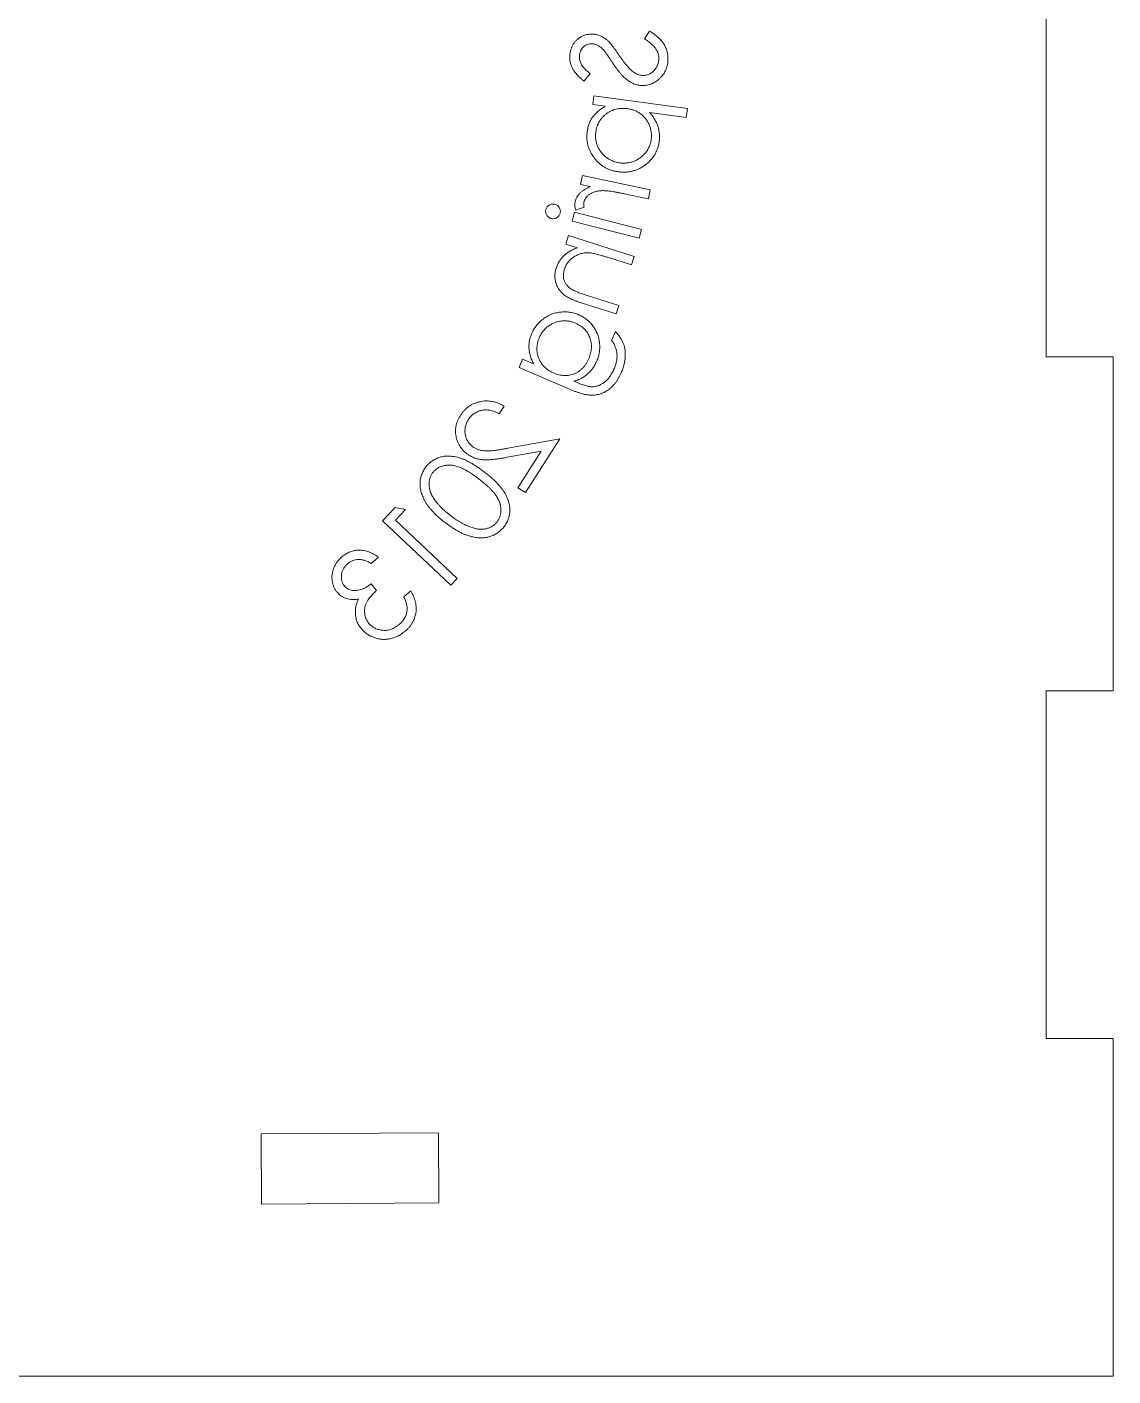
# Model space of a CAD drawing. Header units: inches. Extents: x 0 to 26.9, y 0 to 19.8.
# Drawn here: x 12.375 to 13.968, y 15.643 to 17.622 of the extents above; entities that cross this region are included whole.
import ezdxf

# ---------------------------------------------------------------- set-up
doc = ezdxf.new("R2010")
doc.units = ezdxf.units.IN
doc.header["$MEASUREMENT"] = 0

msp = doc.modelspace()

# ---------------------------------------------------------------- linework, layer by layer
at = {"color": 7, "linetype": 'Continuous', "lineweight": 15}
for p, q in [((13.8696, 17.1384), (13.8696, 17.6484)), ((13.9676, 17.1384), (13.8696, 17.1384)), ((13.9676, 16.6484), (13.9676, 17.1384)), ((13.1817, 17.1004), (13.1769, 17.1025)), ((13.8696, 16.6484), (13.9676, 16.6484)), ((13.8696, 16.1384), (13.8696, 16.6484)), ((13.9676, 16.1384), (13.8696, 16.1384)), ((13.9676, 15.6434), (13.9676, 16.1384)), ((12.978, 16.0001), (12.718, 15.9985)), ((12.718, 15.9985), (12.7186, 15.8955)), ((12.9786, 15.8972), (12.978, 16.0001)), ((12.7186, 15.8955), (12.9786, 15.8972)), ((13.9676, 15.6434), (10.7816, 15.6434))]:
    msp.add_line(p, q, dxfattribs=at)
at = {"color": 1, "linetype": 'Continuous', "lineweight": 15}
for p, q in [((13.2879, 17.616), (13.2803, 17.6047)), ((13.1914, 17.5428), (13.2005, 17.5536)), ((13.2062, 17.5212), (13.2044, 17.5084)), ((13.3434, 17.5023), (13.2062, 17.5212)), ((13.2044, 17.5084), (13.2229, 17.5058)), ((13.2876, 17.4969), (13.3416, 17.4894)), ((13.3416, 17.4894), (13.3434, 17.5023)), ((13.1893, 17.4041), (13.1866, 17.391)), ((13.2888, 17.3831), (13.1893, 17.4041)), ((13.1866, 17.391), (13.2011, 17.3879)), ((13.2524, 17.3771), (13.2861, 17.37)), ((13.2861, 17.37), (13.2888, 17.3831)), ((13.1796, 17.3536), (13.1918, 17.358)), ((13.1778, 17.3503), (13.1745, 17.3375)), ((13.1745, 17.3375), (13.2727, 17.3122)), ((13.276, 17.3249), (13.1778, 17.3503)), ((13.1687, 17.3162), (13.1648, 17.3037)), ((13.2653, 17.2856), (13.1687, 17.3162)), ((13.2727, 17.3122), (13.276, 17.3249)), ((13.1648, 17.3037), (13.1821, 17.2982)), ((13.226, 17.2843), (13.2614, 17.2731)), ((13.2614, 17.2731), (13.2653, 17.2856)), ((13.1889, 17.217), (13.2387, 17.2013)), ((13.2426, 17.2136), (13.1965, 17.2282)), ((13.2387, 17.2013), (13.2426, 17.2136)), ((13.2378, 17.1754), (13.2322, 17.1624)), ((13.1016, 17.1348), (13.0964, 17.1227)), ((13.0964, 17.1227), (13.1705, 17.0909)), ((13.1177, 17.1278), (13.1016, 17.1348)), ((13.0673, 17.0549), (13.0744, 17.066)), ((13.156, 17.0181), (13.0798, 17.0042)), ((13.1058, 16.9392), (13.156, 17.0181)), ((13.0791, 16.9909), (13.1287, 17)), ((13.1287, 17), (13.0946, 16.9463)), ((13.0946, 16.9463), (13.1058, 16.9392)), ((12.9145, 16.9175), (12.8959, 16.8978)), ((12.93, 16.9142), (12.9145, 16.9175)), ((12.9151, 16.8985), (12.93, 16.9142)), ((13.0055, 16.8131), (12.9151, 16.8985)), ((12.8959, 16.8978), (12.9961, 16.8032)), ((12.8794, 16.8353), (12.89, 16.8443)), ((12.8874, 16.7958), (12.8794, 16.8053)), ((12.9961, 16.8032), (13.0055, 16.8131)), ((12.9375, 16.7952), (12.9273, 16.7865))]:
    msp.add_line(p, q, dxfattribs=at)
for points, knots in [([(13.2046, 17.6116), (13.2032, 17.6116), (13.2003, 17.6116), (13.196, 17.611), (13.192, 17.6099), (13.1881, 17.6082), (13.1845, 17.606), (13.1812, 17.6033), (13.1783, 17.6002), (13.1758, 17.5967), (13.1737, 17.5928), (13.1722, 17.5887), (13.1711, 17.5844), (13.1709, 17.5814), (13.1708, 17.5799)], [0, 0, 0, 0, 0.084955, 0.166974, 0.248521, 0.330093, 0.411724, 0.492569, 0.574523, 0.658481, 0.743798, 0.827767, 0.912918, 1, 1, 1, 1]), ([(13.2252, 17.6033), (13.2244, 17.6039), (13.2229, 17.6051), (13.2205, 17.6067), (13.218, 17.6081), (13.2154, 17.6092), (13.2128, 17.6102), (13.2101, 17.6109), (13.2074, 17.6114), (13.2056, 17.6115), (13.2046, 17.6116)], [0, 0, 0, 0, 0.132158, 0.26052, 0.386391, 0.509959, 0.63198, 0.75425, 0.876661, 1, 1, 1, 1]), ([(13.3148, 17.5732), (13.3148, 17.5742), (13.3149, 17.5763), (13.3147, 17.5793), (13.3143, 17.5823), (13.3138, 17.5852), (13.313, 17.588), (13.312, 17.5908), (13.3108, 17.5936), (13.3093, 17.5962), (13.3076, 17.5988), (13.3056, 17.6014), (13.3034, 17.6039), (13.3008, 17.6065), (13.298, 17.6089), (13.2949, 17.6113), (13.2915, 17.6138), (13.2891, 17.6152), (13.2879, 17.616)], [0, 0, 0, 0, 0.05806, 0.114553, 0.170829, 0.225916, 0.281569, 0.336575, 0.392592, 0.449064, 0.506764, 0.567435, 0.630698, 0.697195, 0.767297, 0.841131, 0.918426, 1, 1, 1, 1]), ([(13.185, 17.5795), (13.1851, 17.5808), (13.1853, 17.5834), (13.1865, 17.587), (13.1882, 17.5902), (13.1906, 17.5929), (13.1934, 17.5951), (13.1965, 17.5966), (13.1998, 17.5974), (13.2022, 17.5974), (13.2034, 17.5974)], [0, 0, 0, 0, 0.138493, 0.268023, 0.392492, 0.516775, 0.63917, 0.757892, 0.875594, 1, 1, 1, 1]), ([(13.2034, 17.5974), (13.2041, 17.5974), (13.2056, 17.5973), (13.2078, 17.5968), (13.2099, 17.5961), (13.212, 17.5952), (13.2141, 17.5939), (13.2163, 17.5923), (13.2185, 17.5902), (13.22, 17.5887), (13.2207, 17.5879)], [0, 0, 0, 0, 0.109644, 0.217127, 0.326512, 0.437806, 0.557118, 0.689441, 0.836732, 1, 1, 1, 1]), ([(13.2429, 17.581), (13.2419, 17.5824), (13.2401, 17.5851), (13.2373, 17.5889), (13.2348, 17.5923), (13.2325, 17.5953), (13.2304, 17.5979), (13.2285, 17.6001), (13.2269, 17.6019), (13.2257, 17.6028), (13.2252, 17.6033)], [0, 0, 0, 0, 0.180643, 0.345969, 0.494017, 0.626203, 0.743285, 0.8447, 0.929875, 1, 1, 1, 1]), ([(13.2803, 17.6047), (13.2821, 17.6036), (13.2854, 17.6015), (13.2898, 17.598), (13.2936, 17.5944), (13.2966, 17.5908), (13.299, 17.587), (13.3006, 17.5831), (13.3015, 17.5792), (13.3015, 17.5765), (13.3015, 17.5752)], [0, 0, 0, 0, 0.1616335, 0.3094081, 0.4442924, 0.5679654, 0.6828842, 0.7912052, 0.8956476, 1, 1, 1, 1]), ([(13.1708, 17.5799), (13.1708, 17.5784), (13.1707, 17.5752), (13.1714, 17.5705), (13.1727, 17.5659), (13.1743, 17.5622), (13.1759, 17.5593), (13.1774, 17.5571), (13.1791, 17.5548), (13.1811, 17.5525), (13.1833, 17.5501), (13.1858, 17.5477), (13.1885, 17.5453), (13.1904, 17.5437), (13.1914, 17.5428)], [0, 0, 0, 0, 0.107913, 0.21402, 0.320604, 0.428288, 0.485163, 0.545411, 0.609773, 0.67897, 0.751842, 0.829512, 0.912536, 1, 1, 1, 1]), ([(13.2005, 17.5536), (13.1997, 17.5543), (13.1982, 17.5556), (13.196, 17.5575), (13.1941, 17.5593), (13.1924, 17.5611), (13.1909, 17.5628), (13.1896, 17.5644), (13.1885, 17.5659), (13.1874, 17.5679), (13.1863, 17.5703), (13.1854, 17.5733), (13.1849, 17.5764), (13.1849, 17.5784), (13.185, 17.5795)], [0, 0, 0, 0, 0.098216, 0.190417, 0.274736, 0.35373, 0.425061, 0.490759, 0.550365, 0.603651, 0.703006, 0.800821, 0.899447, 1, 1, 1, 1]), ([(13.2207, 17.5879), (13.221, 17.5876), (13.2216, 17.5868), (13.2226, 17.5856), (13.2238, 17.5838), (13.2252, 17.5817), (13.227, 17.5792), (13.2289, 17.5763), (13.2311, 17.5731), (13.2327, 17.5707), (13.2335, 17.5695)], [0, 0, 0, 0, 0.052283, 0.125499, 0.218936, 0.333355, 0.469692, 0.625422, 0.802138, 1, 1, 1, 1]), ([(13.2637, 17.5563), (13.2629, 17.557), (13.2613, 17.5583), (13.259, 17.5605), (13.2565, 17.5631), (13.254, 17.566), (13.2513, 17.5693), (13.2486, 17.5729), (13.2457, 17.5768), (13.2439, 17.5795), (13.2429, 17.581)], [0, 0, 0, 0, 0.090958, 0.191401, 0.301077, 0.420115, 0.550551, 0.690109, 0.839472, 1, 1, 1, 1]), ([(13.2759, 17.5362), (13.2771, 17.5362), (13.2795, 17.5361), (13.2831, 17.5365), (13.2866, 17.5372), (13.29, 17.5383), (13.2933, 17.5397), (13.2964, 17.5415), (13.2995, 17.5437), (13.3024, 17.5462), (13.3051, 17.5489), (13.3075, 17.5519), (13.3096, 17.555), (13.3113, 17.5583), (13.3127, 17.5618), (13.3138, 17.5654), (13.3145, 17.5693), (13.3147, 17.5719), (13.3148, 17.5732)], [0, 0, 0, 0, 0.061494, 0.122003, 0.1811996, 0.2403272, 0.3000867, 0.361157, 0.4238692, 0.488743, 0.5540026, 0.6176068, 0.6801803, 0.7425493, 0.8051656, 0.8682311, 0.9332881, 1, 1, 1, 1]), ([(13.3015, 17.5752), (13.3014, 17.574), (13.3012, 17.5718), (13.3005, 17.5685), (13.2993, 17.5654), (13.2977, 17.5624), (13.2958, 17.5596), (13.2937, 17.5572), (13.2913, 17.5552), (13.2886, 17.5535), (13.2858, 17.5523), (13.2829, 17.5514), (13.2799, 17.551), (13.2779, 17.551), (13.2769, 17.551)], [0, 0, 0, 0, 0.088568, 0.17636, 0.263512, 0.35176, 0.439395, 0.522932, 0.604402, 0.686059, 0.765724, 0.844485, 0.921674, 1, 1, 1, 1]), ([(13.2335, 17.5695), (13.2345, 17.568), (13.2364, 17.5651), (13.2394, 17.561), (13.2423, 17.5573), (13.2451, 17.5539), (13.2478, 17.5509), (13.2505, 17.5482), (13.253, 17.5459), (13.2563, 17.5433), (13.2605, 17.5407), (13.2656, 17.5383), (13.2707, 17.5367), (13.2742, 17.5364), (13.2759, 17.5362)], [0, 0, 0, 0, 0.096257, 0.186053, 0.27049, 0.348979, 0.421615, 0.488948, 0.55111, 0.608052, 0.713281, 0.812806, 0.907229, 1, 1, 1, 1]), ([(13.2769, 17.551), (13.2758, 17.5511), (13.2735, 17.5514), (13.2701, 17.5525), (13.2668, 17.5541), (13.2647, 17.5556), (13.2637, 17.5563)], [0, 0, 0, 0, 0.236034, 0.478558, 0.730179, 1, 1, 1, 1]), ([(13.2229, 17.5058), (13.2211, 17.5047), (13.2174, 17.5026), (13.2125, 17.499), (13.2083, 17.4949), (13.2046, 17.4904), (13.2015, 17.4856), (13.1992, 17.4803), (13.1973, 17.4747), (13.1967, 17.4708), (13.1964, 17.4688)], [0, 0, 0, 0, 0.135188, 0.263602, 0.387402, 0.508433, 0.628078, 0.748959, 0.871978, 1, 1, 1, 1]), ([(13.209, 17.4681), (13.2092, 17.4695), (13.2096, 17.4722), (13.2108, 17.4761), (13.2122, 17.4798), (13.214, 17.4832), (13.2161, 17.4865), (13.2186, 17.4895), (13.2214, 17.4923), (13.2245, 17.4948), (13.2279, 17.4971), (13.2315, 17.499), (13.2351, 17.5005), (13.2389, 17.5017), (13.2429, 17.5024), (13.2469, 17.5027), (13.2511, 17.5027), (13.2539, 17.5024), (13.2553, 17.5023)], [0, 0, 0, 0, 0.064712, 0.127427, 0.188718, 0.248869, 0.309189, 0.369769, 0.430933, 0.49445, 0.557814, 0.620394, 0.681577, 0.742954, 0.80481, 0.868155, 0.932766, 1, 1, 1, 1]), ([(13.2553, 17.5023), (13.2572, 17.502), (13.2608, 17.5013), (13.266, 17.4996), (13.2709, 17.4973), (13.2753, 17.4944), (13.2792, 17.491), (13.2826, 17.487), (13.2855, 17.4825), (13.2878, 17.4777), (13.2894, 17.4725), (13.2905, 17.4673), (13.2908, 17.462), (13.2904, 17.4585), (13.2903, 17.4567)], [0, 0, 0, 0, 0.088267, 0.172901, 0.255661, 0.338058, 0.419676, 0.50055, 0.58244, 0.666844, 0.751786, 0.834737, 0.917265, 1, 1, 1, 1]), ([(13.3019, 17.4539), (13.3021, 17.4559), (13.3025, 17.4598), (13.3023, 17.4656), (13.3015, 17.4712), (13.3, 17.4767), (13.2979, 17.482), (13.2951, 17.4872), (13.2917, 17.4922), (13.289, 17.4953), (13.2876, 17.4969)], [0, 0, 0, 0, 0.127134, 0.249856, 0.370854, 0.491519, 0.613286, 0.736954, 0.866089, 1, 1, 1, 1]), ([(13.1964, 17.4688), (13.1962, 17.4671), (13.1958, 17.4636), (13.1958, 17.4584), (13.1964, 17.4534), (13.1974, 17.4484), (13.199, 17.4436), (13.201, 17.4389), (13.2036, 17.4344), (13.2067, 17.43), (13.2101, 17.4259), (13.2138, 17.4222), (13.2178, 17.419), (13.2221, 17.4162), (13.2266, 17.4139), (13.2314, 17.412), (13.2365, 17.4106), (13.2399, 17.41), (13.2417, 17.4097)], [0, 0, 0, 0, 0.06407, 0.12643, 0.187461, 0.247992, 0.308823, 0.370152, 0.433084, 0.497743, 0.562738, 0.626, 0.687669, 0.748814, 0.810068, 0.872057, 0.935057, 1, 1, 1, 1]), ([(13.244, 17.4227), (13.2423, 17.423), (13.2387, 17.4236), (13.2337, 17.4254), (13.2289, 17.4278), (13.2244, 17.4308), (13.2202, 17.4343), (13.2167, 17.4383), (13.2137, 17.4427), (13.2114, 17.4474), (13.2098, 17.4524), (13.2088, 17.4576), (13.2084, 17.4628), (13.2088, 17.4664), (13.209, 17.4681)], [0, 0, 0, 0, 0.083782, 0.167047, 0.250855, 0.33643, 0.421857, 0.504608, 0.586933, 0.669739, 0.752357, 0.833681, 0.916108, 1, 1, 1, 1]), ([(13.2417, 17.4097), (13.2435, 17.4095), (13.2471, 17.4091), (13.2525, 17.4091), (13.2577, 17.4096), (13.2627, 17.4106), (13.2676, 17.4121), (13.2724, 17.4141), (13.277, 17.4166), (13.2815, 17.4196), (13.2856, 17.4229), (13.2893, 17.4265), (13.2926, 17.4305), (13.2954, 17.4346), (13.2977, 17.4391), (13.2996, 17.4438), (13.3011, 17.4487), (13.3016, 17.4522), (13.3019, 17.4539)], [0, 0, 0, 0, 0.066211, 0.129971, 0.192661, 0.254325, 0.315891, 0.377848, 0.441057, 0.505638, 0.569985, 0.632503, 0.693631, 0.753835, 0.813984, 0.874488, 0.936289, 1, 1, 1, 1]), ([(13.2903, 17.4567), (13.29, 17.455), (13.2894, 17.4516), (13.2876, 17.4468), (13.2852, 17.4421), (13.2822, 17.4378), (13.2787, 17.4339), (13.2746, 17.4304), (13.27, 17.4275), (13.2651, 17.4252), (13.2599, 17.4235), (13.2546, 17.4225), (13.2493, 17.4222), (13.2458, 17.4225), (13.244, 17.4227)], [0, 0, 0, 0, 0.0813258, 0.1621896, 0.2427655, 0.3259132, 0.4097316, 0.4925197, 0.5766866, 0.6631317, 0.7497682, 0.8337806, 0.9167867, 1, 1, 1, 1]), ([(13.2011, 17.3879), (13.1996, 17.3873), (13.1966, 17.386), (13.1924, 17.3836), (13.1888, 17.3811), (13.1857, 17.3784), (13.1831, 17.3755), (13.181, 17.3724), (13.1795, 17.3692), (13.1789, 17.3668), (13.1786, 17.3657)], [0, 0, 0, 0, 0.154605, 0.297954, 0.431205, 0.554689, 0.671336, 0.783256, 0.892009, 1, 1, 1, 1]), ([(13.1914, 17.3651), (13.1917, 17.3662), (13.1923, 17.3683), (13.194, 17.3713), (13.1964, 17.374), (13.1988, 17.3761), (13.201, 17.3776), (13.2029, 17.3786), (13.2049, 17.3795), (13.2071, 17.3802), (13.2095, 17.3809), (13.212, 17.3814), (13.2147, 17.3818), (13.2166, 17.3819), (13.2175, 17.382)], [0, 0, 0, 0, 0.097426, 0.19807, 0.304232, 0.420582, 0.482398, 0.546187, 0.61244, 0.682767, 0.755213, 0.832442, 0.914716, 1, 1, 1, 1]), ([(13.2175, 17.382), (13.2184, 17.382), (13.2202, 17.3821), (13.2233, 17.3819), (13.2269, 17.3816), (13.231, 17.3811), (13.2356, 17.3803), (13.2407, 17.3794), (13.2464, 17.3784), (13.2504, 17.3775), (13.2524, 17.3771)], [0, 0, 0, 0, 0.0716554, 0.1579911, 0.2595467, 0.3769718, 0.5088919, 0.6570867, 0.8208369, 1, 1, 1, 1]), ([(13.1358, 17.3543), (13.1356, 17.3536), (13.1353, 17.3523), (13.1354, 17.3501), (13.136, 17.3481), (13.1369, 17.3462), (13.1381, 17.3444), (13.1397, 17.343), (13.1415, 17.3418), (13.1429, 17.3414), (13.1436, 17.3412)], [0, 0, 0, 0, 0.127047, 0.249514, 0.370416, 0.498263, 0.627017, 0.74971, 0.871874, 1, 1, 1, 1]), ([(13.1489, 17.362), (13.1482, 17.3622), (13.1468, 17.3625), (13.1447, 17.3624), (13.1426, 17.3619), (13.1407, 17.361), (13.139, 17.3597), (13.1375, 17.3582), (13.1364, 17.3564), (13.136, 17.355), (13.1358, 17.3543)], [0, 0, 0, 0, 0.127416, 0.251648, 0.374112, 0.502329, 0.630744, 0.752215, 0.874733, 1, 1, 1, 1]), ([(13.1566, 17.349), (13.1568, 17.3497), (13.1571, 17.3511), (13.1569, 17.3532), (13.1564, 17.3552), (13.1555, 17.3572), (13.1542, 17.3589), (13.1527, 17.3603), (13.1509, 17.3614), (13.1496, 17.3618), (13.1489, 17.362)], [0, 0, 0, 0, 0.126678, 0.248872, 0.37322, 0.502259, 0.630017, 0.752266, 0.87393, 1, 1, 1, 1]), ([(13.1786, 17.3657), (13.1784, 17.3648), (13.1781, 17.3629), (13.1782, 17.3599), (13.1787, 17.3568), (13.1792, 17.3547), (13.1796, 17.3536)], [0, 0, 0, 0, 0.226419, 0.464846, 0.723555, 1, 1, 1, 1]), ([(13.1918, 17.358), (13.1916, 17.3587), (13.1914, 17.36), (13.1912, 17.3619), (13.1912, 17.3636), (13.1914, 17.3646), (13.1914, 17.3651)], [0, 0, 0, 0, 0.294774, 0.55699, 0.791599, 1, 1, 1, 1]), ([(13.1436, 17.3412), (13.1443, 17.341), (13.1456, 17.3408), (13.1477, 17.3409), (13.1498, 17.3414), (13.1517, 17.3424), (13.1535, 17.3436), (13.1549, 17.3451), (13.156, 17.347), (13.1564, 17.3483), (13.1566, 17.349)], [0, 0, 0, 0, 0.126249, 0.24803, 0.370753, 0.498383, 0.626433, 0.749851, 0.872737, 1, 1, 1, 1]), ([(13.1821, 17.2982), (13.1801, 17.2975), (13.1763, 17.296), (13.1709, 17.2933), (13.1662, 17.2901), (13.1619, 17.2865), (13.1583, 17.2825), (13.1552, 17.2782), (13.1526, 17.2734), (13.1514, 17.27), (13.1508, 17.2682)], [0, 0, 0, 0, 0.140405, 0.273358, 0.400254, 0.521844, 0.641111, 0.758779, 0.877969, 1, 1, 1, 1]), ([(13.1631, 17.2671), (13.1634, 17.268), (13.164, 17.2699), (13.1652, 17.2725), (13.1666, 17.2749), (13.1683, 17.2773), (13.1701, 17.2794), (13.1722, 17.2814), (13.1744, 17.2833), (13.1769, 17.285), (13.1795, 17.2865), (13.1821, 17.2878), (13.1849, 17.2889), (13.1876, 17.2898), (13.1904, 17.2904), (13.1933, 17.2908), (13.1962, 17.291), (13.1982, 17.2909), (13.1991, 17.2909)], [0, 0, 0, 0, 0.062838, 0.124371, 0.185795, 0.246391, 0.307278, 0.368917, 0.432328, 0.496788, 0.561393, 0.625212, 0.687825, 0.75009, 0.811912, 0.8737, 0.936234, 1, 1, 1, 1]), ([(13.1991, 17.2909), (13.1998, 17.2908), (13.2014, 17.2907), (13.2038, 17.2902), (13.2067, 17.2897), (13.2099, 17.289), (13.2134, 17.2881), (13.2173, 17.2869), (13.2215, 17.2858), (13.2245, 17.2848), (13.226, 17.2843)], [0, 0, 0, 0, 0.076775, 0.167281, 0.27122, 0.389308, 0.520553, 0.666187, 0.826312, 1, 1, 1, 1]), ([(13.1508, 17.2682), (13.1503, 17.2665), (13.1493, 17.263), (13.1488, 17.2576), (13.1491, 17.2524), (13.1501, 17.2473), (13.1519, 17.2424), (13.1543, 17.2379), (13.1574, 17.2338), (13.1605, 17.2307), (13.1634, 17.2284), (13.166, 17.2267), (13.1689, 17.225), (13.1722, 17.2233), (13.1759, 17.2217), (13.1799, 17.2201), (13.1843, 17.2185), (13.1873, 17.2175), (13.1889, 17.217)], [0, 0, 0, 0, 0.076034, 0.149081, 0.220499, 0.292162, 0.363534, 0.433108, 0.503305, 0.574919, 0.613311, 0.655824, 0.701926, 0.752904, 0.807751, 0.867391, 0.931455, 1, 1, 1, 1]), ([(13.1747, 17.2367), (13.1739, 17.2371), (13.1725, 17.238), (13.1706, 17.2394), (13.1688, 17.2409), (13.1673, 17.2425), (13.1658, 17.2442), (13.1647, 17.2459), (13.1636, 17.2477), (13.1626, 17.2502), (13.1616, 17.2536), (13.1613, 17.2579), (13.1618, 17.2625), (13.1626, 17.2655), (13.1631, 17.2671)], [0, 0, 0, 0, 0.070515, 0.138657, 0.203208, 0.265318, 0.326155, 0.384959, 0.443138, 0.500498, 0.615376, 0.734717, 0.861271, 1, 1, 1, 1]), ([(13.1965, 17.2282), (13.1951, 17.2286), (13.1926, 17.2295), (13.189, 17.2307), (13.1857, 17.2318), (13.1828, 17.2329), (13.1802, 17.2339), (13.178, 17.2349), (13.1762, 17.2358), (13.1751, 17.2364), (13.1747, 17.2367)], [0, 0, 0, 0, 0.178793, 0.342015, 0.490029, 0.622561, 0.73996, 0.842042, 0.927817, 1, 1, 1, 1]), ([(13.1838, 17.2), (13.1827, 17.2004), (13.1806, 17.2013), (13.1773, 17.2024), (13.174, 17.2031), (13.1706, 17.2038), (13.1672, 17.2042), (13.1638, 17.2043), (13.1604, 17.2042), (13.157, 17.2039), (13.1535, 17.2034), (13.1502, 17.2027), (13.1469, 17.2018), (13.1437, 17.2006), (13.1406, 17.1992), (13.1375, 17.1976), (13.1346, 17.1958), (13.1317, 17.1938), (13.129, 17.1916), (13.1264, 17.1893), (13.124, 17.1868), (13.1218, 17.1842), (13.1198, 17.1815), (13.118, 17.1787), (13.1164, 17.1757), (13.1154, 17.1737), (13.115, 17.1726)], [0, 0, 0, 0, 0.042217, 0.083998, 0.125541, 0.166648, 0.207881, 0.249441, 0.291049, 0.333319, 0.375519, 0.417387, 0.458692, 0.500052, 0.541684, 0.583243, 0.62546, 0.668249, 0.711056, 0.753044, 0.794732, 0.835932, 0.876841, 0.917645, 0.958531, 1, 1, 1, 1]), ([(13.2105, 17.1321), (13.2109, 17.1331), (13.2118, 17.1353), (13.2128, 17.1385), (13.2137, 17.1418), (13.2142, 17.1452), (13.2146, 17.1486), (13.2148, 17.152), (13.2147, 17.1554), (13.2145, 17.1589), (13.214, 17.1623), (13.2133, 17.1657), (13.2124, 17.1689), (13.2113, 17.1721), (13.21, 17.1752), (13.2085, 17.1781), (13.2067, 17.181), (13.2048, 17.1837), (13.2027, 17.1863), (13.2004, 17.1887), (13.198, 17.1911), (13.1955, 17.1932), (13.1928, 17.1952), (13.1899, 17.1969), (13.1869, 17.1986), (13.1848, 17.1995), (13.1838, 17.2)], [0, 0, 0, 0, 0.0427, 0.084663, 0.126499, 0.168277, 0.209982, 0.252028, 0.294341, 0.337573, 0.380452, 0.422575, 0.464052, 0.504953, 0.545899, 0.586629, 0.627598, 0.668811, 0.710049, 0.751148, 0.791956, 0.832653, 0.873756, 0.915195, 0.9573, 1, 1, 1, 1]), ([(13.1258, 17.1661), (13.1266, 17.1678), (13.1282, 17.171), (13.1312, 17.1755), (13.1348, 17.1795), (13.1388, 17.183), (13.1432, 17.186), (13.148, 17.1883), (13.153, 17.1899), (13.1583, 17.1909), (13.1636, 17.1911), (13.169, 17.1907), (13.1742, 17.1896), (13.1775, 17.1883), (13.1792, 17.1877)], [0, 0, 0, 0, 0.085088, 0.168137, 0.2512, 0.33534, 0.41933, 0.501272, 0.583237, 0.666702, 0.750453, 0.832874, 0.915741, 1, 1, 1, 1]), ([(13.1792, 17.1877), (13.1804, 17.1871), (13.1828, 17.186), (13.1862, 17.184), (13.1893, 17.1817), (13.1921, 17.1792), (13.1946, 17.1764), (13.1967, 17.1733), (13.1986, 17.1701), (13.2002, 17.1666), (13.2013, 17.1629), (13.2022, 17.1592), (13.2026, 17.1554), (13.2026, 17.1515), (13.2022, 17.1476), (13.2015, 17.1437), (13.2003, 17.1397), (13.1993, 17.137), (13.1987, 17.1357)], [0, 0, 0, 0, 0.065376, 0.128523, 0.189745, 0.249756, 0.309186, 0.368746, 0.428958, 0.490656, 0.552523, 0.613573, 0.674662, 0.736131, 0.798978, 0.863448, 0.930204, 1, 1, 1, 1]), ([(13.2463, 17.1149), (13.247, 17.1169), (13.2486, 17.1207), (13.2503, 17.1266), (13.2515, 17.1323), (13.2522, 17.1378), (13.2523, 17.1431), (13.252, 17.1481), (13.2511, 17.1529), (13.2498, 17.1574), (13.2478, 17.1617), (13.2451, 17.1662), (13.2418, 17.1708), (13.2392, 17.1738), (13.2378, 17.1754)], [0, 0, 0, 0, 0.09741, 0.190035, 0.279066, 0.364611, 0.44624, 0.522853, 0.596155, 0.666126, 0.737808, 0.817203, 0.904276, 1, 1, 1, 1]), ([(13.115, 17.1726), (13.1143, 17.1709), (13.1129, 17.1675), (13.1116, 17.1621), (13.1109, 17.1567), (13.1108, 17.1513), (13.1114, 17.1457), (13.1128, 17.1399), (13.1149, 17.1338), (13.1168, 17.1299), (13.1177, 17.1278)], [0, 0, 0, 0, 0.120606, 0.237922, 0.354071, 0.470011, 0.590363, 0.717098, 0.85347, 1, 1, 1, 1]), ([(13.147, 17.1146), (13.1454, 17.1153), (13.1421, 17.1169), (13.1376, 17.1199), (13.1336, 17.1233), (13.1302, 17.1272), (13.1274, 17.1314), (13.1251, 17.1359), (13.1236, 17.1408), (13.1227, 17.1459), (13.1225, 17.1511), (13.1229, 17.1562), (13.124, 17.1613), (13.1252, 17.1645), (13.1258, 17.1661)], [0, 0, 0, 0, 0.089228, 0.175286, 0.258643, 0.341187, 0.422625, 0.50313, 0.584451, 0.667967, 0.751616, 0.833892, 0.916302, 1, 1, 1, 1]), ([(13.2322, 17.1624), (13.2333, 17.1609), (13.2354, 17.1579), (13.2377, 17.153), (13.2393, 17.148), (13.24, 17.1437), (13.2401, 17.1403), (13.2401, 17.1376), (13.2398, 17.1348), (13.2394, 17.132), (13.2387, 17.1292), (13.2378, 17.1262), (13.2368, 17.1232), (13.236, 17.1212), (13.2356, 17.1202)], [0, 0, 0, 0, 0.12565, 0.245714, 0.361859, 0.476596, 0.534878, 0.594778, 0.656612, 0.72055, 0.786059, 0.854778, 0.925852, 1, 1, 1, 1]), ([(13.1987, 17.1357), (13.1981, 17.1344), (13.1969, 17.1318), (13.1948, 17.1281), (13.1925, 17.1248), (13.1899, 17.1219), (13.1871, 17.1192), (13.1841, 17.1169), (13.1809, 17.115), (13.1774, 17.1134), (13.1739, 17.1121), (13.1702, 17.1113), (13.1665, 17.1108), (13.1627, 17.1108), (13.1588, 17.1111), (13.1549, 17.1119), (13.151, 17.113), (13.1484, 17.114), (13.147, 17.1146)], [0, 0, 0, 0, 0.069619, 0.13643, 0.200394, 0.262156, 0.322734, 0.382795, 0.44255, 0.503211, 0.563337, 0.622962, 0.682314, 0.742582, 0.803534, 0.866146, 0.93187, 1, 1, 1, 1]), ([(13.1769, 17.1025), (13.1787, 17.103), (13.1824, 17.1042), (13.1877, 17.1066), (13.1926, 17.1097), (13.1971, 17.1133), (13.2012, 17.1174), (13.2049, 17.1218), (13.208, 17.1268), (13.2097, 17.1303), (13.2105, 17.1321)], [0, 0, 0, 0, 0.125801, 0.250153, 0.373664, 0.498702, 0.623857, 0.748235, 0.872943, 1, 1, 1, 1]), ([(13.2356, 17.1202), (13.2347, 17.1183), (13.2329, 17.1145), (13.2297, 17.1095), (13.2262, 17.1051), (13.2223, 17.1015), (13.2182, 17.0986), (13.214, 17.0964), (13.2098, 17.095), (13.2062, 17.0945), (13.2032, 17.0944), (13.2008, 17.0946), (13.1981, 17.095), (13.1952, 17.0956), (13.1921, 17.0965), (13.1888, 17.0976), (13.1853, 17.0989), (13.1829, 17.0999), (13.1817, 17.1004)], [0, 0, 0, 0, 0.096422, 0.18618, 0.270085, 0.350022, 0.42538, 0.495599, 0.562268, 0.626352, 0.659955, 0.696808, 0.737444, 0.781782, 0.829758, 0.882285, 0.938881, 1, 1, 1, 1]), ([(13.2006, 17.0821), (13.2018, 17.082), (13.2042, 17.082), (13.2078, 17.0822), (13.2113, 17.0828), (13.2147, 17.0836), (13.218, 17.0847), (13.2212, 17.0862), (13.2244, 17.0879), (13.2274, 17.0899), (13.2303, 17.0922), (13.233, 17.0947), (13.2356, 17.0975), (13.2381, 17.1005), (13.2404, 17.1038), (13.2425, 17.1073), (13.2445, 17.111), (13.2457, 17.1136), (13.2463, 17.1149)], [0, 0, 0, 0, 0.061006, 0.120349, 0.179033, 0.237203, 0.295119, 0.353027, 0.412353, 0.472856, 0.534136, 0.596092, 0.659067, 0.723384, 0.78935, 0.857248, 0.927483, 1, 1, 1, 1]), ([(13.1705, 17.0909), (13.1721, 17.0903), (13.1751, 17.089), (13.1796, 17.0872), (13.1838, 17.0858), (13.1877, 17.0845), (13.1913, 17.0835), (13.1947, 17.0828), (13.1977, 17.0823), (13.1997, 17.0821), (13.2006, 17.0821)], [0, 0, 0, 0, 0.163059, 0.315042, 0.456811, 0.586174, 0.704811, 0.81386, 0.911937, 1, 1, 1, 1]), ([(13.0744, 17.066), (13.073, 17.0668), (13.0701, 17.0685), (13.0657, 17.0704), (13.0613, 17.0719), (13.0568, 17.073), (13.0523, 17.0735), (13.0478, 17.0737), (13.0433, 17.0734), (13.0388, 17.0726), (13.0344, 17.0714), (13.0303, 17.0698), (13.0263, 17.0679), (13.0227, 17.0655), (13.0192, 17.0628), (13.016, 17.0597), (13.0131, 17.0562), (13.0114, 17.0536), (13.0105, 17.0523)], [0, 0, 0, 0, 0.068609, 0.134759, 0.198771, 0.261429, 0.323095, 0.384613, 0.446236, 0.509146, 0.571767, 0.632673, 0.692519, 0.752294, 0.811949, 0.873161, 0.93543, 1, 1, 1, 1]), ([(13.022, 17.0459), (13.0226, 17.0468), (13.0237, 17.0486), (13.0258, 17.051), (13.0279, 17.0531), (13.0302, 17.055), (13.0328, 17.0566), (13.0354, 17.0579), (13.0382, 17.059), (13.0411, 17.0598), (13.0442, 17.0603), (13.0473, 17.0605), (13.0505, 17.0603), (13.0538, 17.0599), (13.0571, 17.0591), (13.0605, 17.058), (13.0639, 17.0566), (13.0662, 17.0555), (13.0673, 17.0549)], [0, 0, 0, 0, 0.062815, 0.12353, 0.182154, 0.239745, 0.297377, 0.354708, 0.41234, 0.471918, 0.531912, 0.592626, 0.654502, 0.718108, 0.783966, 0.85254, 0.924667, 1, 1, 1, 1]), ([(13.0105, 17.0523), (13.0097, 17.051), (13.0081, 17.0484), (13.0062, 17.0443), (13.0048, 17.0403), (13.0038, 17.0362), (13.0032, 17.0321), (13.0031, 17.028), (13.0035, 17.0239), (13.0043, 17.0198), (13.0054, 17.0158), (13.0069, 17.012), (13.0087, 17.0085), (13.0109, 17.0051), (13.0133, 17.0021), (13.016, 16.9992), (13.0191, 16.9966), (13.0213, 16.9951), (13.0225, 16.9943)], [0, 0, 0, 0, 0.070168, 0.137652, 0.202608, 0.265687, 0.327635, 0.389643, 0.452051, 0.515361, 0.578579, 0.639773, 0.699892, 0.759089, 0.81796, 0.877384, 0.937794, 1, 1, 1, 1]), ([(13.0299, 17.0055), (13.0291, 17.006), (13.0275, 17.0071), (13.0254, 17.0089), (13.0236, 17.0109), (13.0219, 17.0131), (13.0205, 17.0155), (13.0193, 17.018), (13.0183, 17.0207), (13.0176, 17.0235), (13.0172, 17.0265), (13.017, 17.0294), (13.0171, 17.0322), (13.0175, 17.0351), (13.0182, 17.0379), (13.0191, 17.0406), (13.0204, 17.0433), (13.0214, 17.045), (13.022, 17.0459)], [0, 0, 0, 0, 0.062277, 0.123043, 0.182721, 0.24228, 0.302083, 0.362954, 0.424912, 0.489681, 0.554853, 0.617754, 0.680319, 0.742324, 0.804741, 0.868239, 0.932983, 1, 1, 1, 1]), ([(13.0798, 17.0042), (13.078, 17.0038), (13.0744, 17.0032), (13.0693, 17.0023), (13.0646, 17.0016), (13.0603, 17.001), (13.0564, 17.0006), (13.053, 17.0003), (13.0499, 17.0002), (13.0465, 17.0002), (13.0426, 17.0006), (13.0381, 17.0016), (13.0338, 17.0032), (13.0312, 17.0047), (13.0299, 17.0055)], [0, 0, 0, 0, 0.1100186, 0.2114647, 0.3048734, 0.3892472, 0.4651377, 0.5325976, 0.5917024, 0.6425649, 0.7343784, 0.8231957, 0.911335, 1, 1, 1, 1]), ([(13.0451, 16.9696), (13.0433, 16.9709), (13.0399, 16.9735), (13.0348, 16.977), (13.0299, 16.9802), (13.0252, 16.983), (13.0206, 16.9855), (13.0163, 16.9875), (13.0122, 16.9892), (13.0082, 16.9905), (13.0044, 16.9914), (13.0007, 16.9921), (12.997, 16.9926), (12.9935, 16.9928), (12.99, 16.9927), (12.9867, 16.9924), (12.9834, 16.9919), (12.9802, 16.9911), (12.9772, 16.99), (12.9742, 16.9887), (12.9714, 16.9872), (12.9688, 16.9855), (12.9663, 16.9836), (12.9639, 16.9815), (12.9617, 16.9792), (12.9604, 16.9775), (12.9597, 16.9767)], [0, 0, 0, 0, 0.06853, 0.133182, 0.193836, 0.250549, 0.303832, 0.353415, 0.399815, 0.442633, 0.483168, 0.522365, 0.560128, 0.596992, 0.632767, 0.66766, 0.701888, 0.735977, 0.769566, 0.802821, 0.835409, 0.867839, 0.900229, 0.933149, 0.966305, 1, 1, 1, 1]), ([(12.9698, 16.9684), (12.9708, 16.9696), (12.9727, 16.9719), (12.9764, 16.9747), (12.9805, 16.9769), (12.9843, 16.9782), (12.9876, 16.979), (12.9901, 16.9793), (12.9927, 16.9795), (12.9954, 16.9794), (12.9982, 16.9792), (13.001, 16.9787), (13.0039, 16.9781), (13.0069, 16.9772), (13.0101, 16.976), (13.0134, 16.9746), (13.0169, 16.9728), (13.0206, 16.9707), (13.0246, 16.9683), (13.0287, 16.9655), (13.033, 16.9625), (13.0359, 16.9603), (13.0374, 16.9591)], [0, 0, 0, 0, 0.059181, 0.118343, 0.179214, 0.243387, 0.276685, 0.310233, 0.344555, 0.379674, 0.415943, 0.453648, 0.492467, 0.532903, 0.576241, 0.623563, 0.675274, 0.731269, 0.79138, 0.856214, 0.926076, 1, 1, 1, 1]), ([(13.0225, 16.9943), (13.0241, 16.9934), (13.0274, 16.9914), (13.0327, 16.9893), (13.0383, 16.9879), (13.0431, 16.9873), (13.0472, 16.9872), (13.0507, 16.9872), (13.0545, 16.9875), (13.0588, 16.9878), (13.0633, 16.9884), (13.0683, 16.989), (13.0736, 16.9899), (13.0772, 16.9905), (13.0791, 16.9909)], [0, 0, 0, 0, 0.098852, 0.196534, 0.293636, 0.392742, 0.446185, 0.505743, 0.571767, 0.644282, 0.722994, 0.808567, 0.901044, 1, 1, 1, 1]), ([(12.9597, 16.9767), (12.9591, 16.9758), (12.9578, 16.974), (12.9561, 16.9712), (12.9547, 16.9684), (12.9535, 16.9654), (12.9525, 16.9624), (12.9518, 16.9593), (12.9513, 16.956), (12.9511, 16.9528), (12.9511, 16.9494), (12.9515, 16.946), (12.9521, 16.9426), (12.9529, 16.9392), (12.9541, 16.9357), (12.9555, 16.9322), (12.9572, 16.9287), (12.9592, 16.9251), (12.9615, 16.9214), (12.9642, 16.9178), (12.9673, 16.9141), (12.9707, 16.9103), (12.9746, 16.9066), (12.9787, 16.9027), (12.9834, 16.8989), (12.9866, 16.8963), (12.9883, 16.895)], [0, 0, 0, 0, 0.033933, 0.06732, 0.100546, 0.133247, 0.165744, 0.198696, 0.232189, 0.265912, 0.30033, 0.335252, 0.370677, 0.407368, 0.444956, 0.483896, 0.524055, 0.566195, 0.610266, 0.657161, 0.706534, 0.75893, 0.814481, 0.873018, 0.934938, 1, 1, 1, 1]), ([(12.9963, 16.9051), (12.995, 16.9062), (12.9923, 16.9082), (12.9886, 16.9113), (12.9852, 16.9144), (12.982, 16.9174), (12.9791, 16.9204), (12.9765, 16.9234), (12.9741, 16.9264), (12.9721, 16.9293), (12.9702, 16.9322), (12.9687, 16.935), (12.9673, 16.9378), (12.9662, 16.9405), (12.9654, 16.9433), (12.9648, 16.9459), (12.9644, 16.9485), (12.9643, 16.9519), (12.9646, 16.9559), (12.9656, 16.9605), (12.9673, 16.9647), (12.9689, 16.9672), (12.9698, 16.9684)], [0, 0, 0, 0, 0.0664508, 0.1299036, 0.1903376, 0.2481256, 0.3028635, 0.3548232, 0.4044383, 0.4513779, 0.4960293, 0.538431, 0.5788962, 0.6175061, 0.6548009, 0.6902998, 0.7250038, 0.7583723, 0.8224762, 0.883026, 0.9415931, 1, 1, 1, 1]), ([(13.0374, 16.9591), (13.0389, 16.958), (13.0418, 16.9558), (13.0459, 16.9524), (13.0496, 16.9492), (13.053, 16.946), (13.056, 16.943), (13.0586, 16.9401), (13.0609, 16.9373), (13.0629, 16.9346), (13.0645, 16.932), (13.0659, 16.9293), (13.0671, 16.9267), (13.0681, 16.9241), (13.0689, 16.9215), (13.0694, 16.919), (13.0698, 16.9164), (13.0699, 16.913), (13.0696, 16.909), (13.0686, 16.9044), (13.0668, 16.9001), (13.0651, 16.8976), (13.0643, 16.8964)], [0, 0, 0, 0, 0.073961, 0.143031, 0.207762, 0.267903, 0.323645, 0.375105, 0.422573, 0.465855, 0.506267, 0.54524, 0.583014, 0.619345, 0.654451, 0.688895, 0.722873, 0.756314, 0.821085, 0.88228, 0.94134, 1, 1, 1, 1]), ([(13.0745, 16.8892), (13.0751, 16.8901), (13.0764, 16.8919), (13.078, 16.8946), (13.0794, 16.8974), (13.0806, 16.9003), (13.0815, 16.9033), (13.0822, 16.9064), (13.0827, 16.9095), (13.0829, 16.9127), (13.0828, 16.916), (13.0825, 16.9193), (13.0819, 16.9226), (13.081, 16.9259), (13.0799, 16.9293), (13.0785, 16.9327), (13.0768, 16.9361), (13.0749, 16.9396), (13.0726, 16.9431), (13.0698, 16.9466), (13.0667, 16.9503), (13.0632, 16.954), (13.0593, 16.9578), (13.0549, 16.9617), (13.0502, 16.9657), (13.0468, 16.9683), (13.0451, 16.9696)], [0, 0, 0, 0, 0.0338299, 0.0669007, 0.0996112, 0.1319714, 0.1643596, 0.1968277, 0.2297138, 0.2631005, 0.2969182, 0.3312527, 0.3661083, 0.4016859, 0.4384613, 0.4766421, 0.5160826, 0.5572035, 0.6006588, 0.6470056, 0.6970576, 0.7500628, 0.807037, 0.867591, 0.9318929, 1, 1, 1, 1]), ([(13.0275, 16.8878), (13.0263, 16.8883), (13.0237, 16.8891), (13.0199, 16.8907), (13.0161, 16.8925), (13.0122, 16.8945), (13.0083, 16.8969), (13.0043, 16.8994), (13.0003, 16.9021), (12.9976, 16.9041), (12.9963, 16.9051)], [0, 0, 0, 0, 0.110021, 0.22369, 0.342211, 0.464259, 0.591141, 0.722505, 0.858569, 1, 1, 1, 1]), ([(12.9883, 16.895), (12.9899, 16.8938), (12.9932, 16.8913), (12.9981, 16.8879), (13.0029, 16.8849), (13.0076, 16.8822), (13.0121, 16.8799), (13.0164, 16.8779), (13.0206, 16.8763), (13.0247, 16.875), (13.0287, 16.874), (13.0325, 16.8734), (13.0363, 16.8729), (13.0399, 16.8727), (13.0434, 16.8728), (13.0469, 16.8731), (13.0503, 16.8737), (13.0535, 16.8746), (13.0567, 16.8757), (13.0597, 16.877), (13.0625, 16.8785), (13.0652, 16.8802), (13.0677, 16.8822), (13.0702, 16.8843), (13.0724, 16.8867), (13.0738, 16.8884), (13.0745, 16.8892)], [0, 0, 0, 0, 0.064865, 0.126682, 0.184914, 0.240269, 0.29245, 0.341764, 0.387996, 0.431902, 0.47357, 0.513933, 0.552628, 0.590436, 0.626754, 0.662555, 0.697709, 0.732439, 0.766675, 0.800331, 0.833339, 0.866386, 0.89932, 0.932293, 0.965882, 1, 1, 1, 1]), ([(13.0643, 16.8964), (13.0633, 16.8952), (13.0614, 16.8929), (13.0578, 16.8902), (13.0537, 16.888), (13.0499, 16.8866), (13.0467, 16.8859), (13.0442, 16.8855), (13.0416, 16.8854), (13.0389, 16.8854), (13.0361, 16.8857), (13.0333, 16.8862), (13.0304, 16.8869), (13.0285, 16.8875), (13.0275, 16.8878)], [0, 0, 0, 0, 0.111708, 0.222749, 0.336319, 0.455408, 0.517577, 0.580139, 0.644397, 0.710493, 0.778557, 0.849394, 0.923311, 1, 1, 1, 1]), ([(12.8368, 16.8452), (12.8355, 16.8441), (12.833, 16.8417), (12.8297, 16.8377), (12.8269, 16.8334), (12.8247, 16.8287), (12.8231, 16.8239), (12.8221, 16.8191), (12.8218, 16.8142), (12.8223, 16.8095), (12.8232, 16.8049), (12.8248, 16.8006), (12.8269, 16.7966), (12.8287, 16.7942), (12.8296, 16.793)], [0, 0, 0, 0, 0.089761, 0.177836, 0.265055, 0.353439, 0.440505, 0.52463, 0.606851, 0.689235, 0.770032, 0.847674, 0.923832, 1, 1, 1, 1]), ([(12.89, 16.8443), (12.8888, 16.8452), (12.8866, 16.8468), (12.8831, 16.8489), (12.8796, 16.8507), (12.8762, 16.8522), (12.8727, 16.8533), (12.8692, 16.8541), (12.8656, 16.8546), (12.8621, 16.8548), (12.8586, 16.8546), (12.8552, 16.8542), (12.8519, 16.8534), (12.8487, 16.8524), (12.8456, 16.8511), (12.8426, 16.8494), (12.8396, 16.8475), (12.8377, 16.846), (12.8368, 16.8452)], [0, 0, 0, 0, 0.0731622, 0.1431269, 0.2106986, 0.2759395, 0.3391403, 0.4012575, 0.4623334, 0.5233236, 0.5832813, 0.6427151, 0.7009016, 0.7593456, 0.8176883, 0.8771278, 0.9378901, 1, 1, 1, 1]), ([(12.8454, 16.8351), (12.8465, 16.836), (12.8487, 16.8378), (12.8524, 16.8396), (12.8562, 16.8408), (12.8596, 16.8412), (12.8623, 16.8412), (12.8645, 16.841), (12.8667, 16.8405), (12.8691, 16.8399), (12.8715, 16.8391), (12.8741, 16.838), (12.8767, 16.8368), (12.8785, 16.8358), (12.8794, 16.8353)], [0, 0, 0, 0, 0.116869, 0.228109, 0.336442, 0.446018, 0.50259, 0.562325, 0.624977, 0.690906, 0.761373, 0.836431, 0.915523, 1, 1, 1, 1]), ([(12.8404, 16.8023), (12.84, 16.8028), (12.8391, 16.804), (12.838, 16.8058), (12.837, 16.8077), (12.8364, 16.8097), (12.8359, 16.8118), (12.8357, 16.814), (12.8357, 16.8163), (12.8359, 16.8186), (12.8363, 16.8209), (12.8369, 16.8232), (12.8378, 16.8254), (12.8388, 16.8275), (12.8401, 16.8296), (12.8417, 16.8315), (12.8434, 16.8334), (12.8447, 16.8345), (12.8454, 16.8351)], [0, 0, 0, 0, 0.059133, 0.116841, 0.174181, 0.230936, 0.288581, 0.34762, 0.408958, 0.472599, 0.536776, 0.600556, 0.663776, 0.727966, 0.792829, 0.85929, 0.928207, 1, 1, 1, 1]), ([(12.8794, 16.8053), (12.8782, 16.8044), (12.8758, 16.8025), (12.872, 16.8001), (12.8682, 16.7982), (12.8643, 16.7968), (12.8605, 16.7958), (12.8568, 16.7953), (12.8534, 16.7954), (12.8503, 16.7959), (12.8474, 16.797), (12.8448, 16.7983), (12.8424, 16.8001), (12.8411, 16.8015), (12.8404, 16.8023)], [0, 0, 0, 0, 0.105655, 0.207384, 0.306134, 0.402594, 0.4942, 0.578245, 0.655341, 0.727783, 0.797455, 0.864965, 0.931753, 1, 1, 1, 1]), ([(12.8296, 16.793), (12.8306, 16.792), (12.8325, 16.7899), (12.8358, 16.7873), (12.8393, 16.7852), (12.8432, 16.7837), (12.8473, 16.7827), (12.8517, 16.7823), (12.8563, 16.7823), (12.8594, 16.7828), (12.8611, 16.783)], [0, 0, 0, 0, 0.12405, 0.244151, 0.36157, 0.478851, 0.599397, 0.725402, 0.858147, 1, 1, 1, 1]), ([(12.8611, 16.783), (12.8603, 16.7815), (12.8588, 16.7784), (12.8573, 16.7735), (12.8564, 16.7686), (12.8563, 16.7653), (12.8563, 16.7637)], [0, 0, 0, 0, 0.25834, 0.508973, 0.754333, 1, 1, 1, 1]), ([(12.8762, 16.7472), (12.8754, 16.7483), (12.8738, 16.7503), (12.872, 16.7538), (12.8706, 16.7576), (12.8699, 16.7615), (12.8696, 16.7656), (12.87, 16.7696), (12.8708, 16.7735), (12.8721, 16.7768), (12.8734, 16.7793), (12.8746, 16.7814), (12.8762, 16.7835), (12.8779, 16.7858), (12.8799, 16.7881), (12.8822, 16.7906), (12.8847, 16.7932), (12.8865, 16.7949), (12.8874, 16.7958)], [0, 0, 0, 0, 0.070496, 0.139886, 0.21035, 0.282495, 0.355405, 0.426718, 0.498387, 0.571946, 0.610809, 0.653791, 0.70081, 0.751817, 0.807171, 0.866715, 0.931202, 1, 1, 1, 1]), ([(12.9273, 16.7865), (12.9278, 16.7855), (12.9287, 16.7835), (12.9298, 16.7806), (12.9308, 16.7778), (12.9315, 16.7751), (12.9319, 16.7725), (12.9322, 16.77), (12.9322, 16.7676), (12.9321, 16.7661), (12.932, 16.7653)], [0, 0, 0, 0, 0.151984, 0.294783, 0.429402, 0.556851, 0.67663, 0.789801, 0.8968, 1, 1, 1, 1]), ([(12.9292, 16.7357), (12.9303, 16.7366), (12.9324, 16.7385), (12.9352, 16.7416), (12.9377, 16.7447), (12.9399, 16.748), (12.9417, 16.7514), (12.9432, 16.755), (12.9443, 16.7587), (12.9451, 16.7624), (12.9456, 16.7663), (12.9456, 16.7703), (12.9452, 16.7743), (12.9444, 16.7784), (12.9433, 16.7825), (12.9418, 16.7867), (12.9399, 16.7909), (12.9383, 16.7937), (12.9375, 16.7952)], [0, 0, 0, 0, 0.065468, 0.128177, 0.189352, 0.248845, 0.307393, 0.365378, 0.423127, 0.481692, 0.540715, 0.60001, 0.660934, 0.723206, 0.788095, 0.855279, 0.926102, 1, 1, 1, 1]), ([(12.8563, 16.7637), (12.8563, 16.7625), (12.8564, 16.7603), (12.8569, 16.7569), (12.8576, 16.7537), (12.8585, 16.7506), (12.8598, 16.7476), (12.8613, 16.7447), (12.8631, 16.7419), (12.8645, 16.7402), (12.8652, 16.7394)], [0, 0, 0, 0, 0.130622, 0.257592, 0.382802, 0.504825, 0.627496, 0.750643, 0.873492, 1, 1, 1, 1]), ([(12.932, 16.7653), (12.9319, 16.7644), (12.9316, 16.7626), (12.9307, 16.7599), (12.9297, 16.7573), (12.9284, 16.7548), (12.9268, 16.7524), (12.9249, 16.7501), (12.9228, 16.7478), (12.9213, 16.7464), (12.9205, 16.7457)], [0, 0, 0, 0, 0.119823, 0.239434, 0.358568, 0.479722, 0.604011, 0.731431, 0.862363, 1, 1, 1, 1]), ([(12.9205, 16.7457), (12.9195, 16.745), (12.9177, 16.7435), (12.9148, 16.7416), (12.9118, 16.74), (12.9089, 16.7387), (12.9058, 16.7378), (12.9028, 16.7372), (12.8996, 16.737), (12.8965, 16.7371), (12.8935, 16.7374), (12.8905, 16.7381), (12.8877, 16.739), (12.8851, 16.7401), (12.8826, 16.7415), (12.8803, 16.7432), (12.8781, 16.745), (12.8768, 16.7465), (12.8762, 16.7472)], [0, 0, 0, 0, 0.0734318, 0.1433005, 0.2101306, 0.2755869, 0.339453, 0.4019325, 0.4645712, 0.5282322, 0.590769, 0.6516341, 0.7102464, 0.767744, 0.8252659, 0.8823944, 0.940754, 1, 1, 1, 1]), ([(12.8652, 16.7394), (12.8665, 16.738), (12.8691, 16.7352), (12.8736, 16.7316), (12.8786, 16.7287), (12.8841, 16.7263), (12.8898, 16.7247), (12.8957, 16.7239), (12.9015, 16.7238), (12.9074, 16.7247), (12.9132, 16.7263), (12.9188, 16.7286), (12.9242, 16.7318), (12.9275, 16.7344), (12.9292, 16.7357)], [0, 0, 0, 0, 0.080184, 0.160129, 0.241261, 0.324808, 0.408444, 0.490426, 0.572288, 0.655314, 0.739208, 0.823833, 0.910308, 1, 1, 1, 1])]:
    msp.add_open_spline(points, degree=3, knots=knots, dxfattribs=at)

doc.saveas('drawing.dxf')
